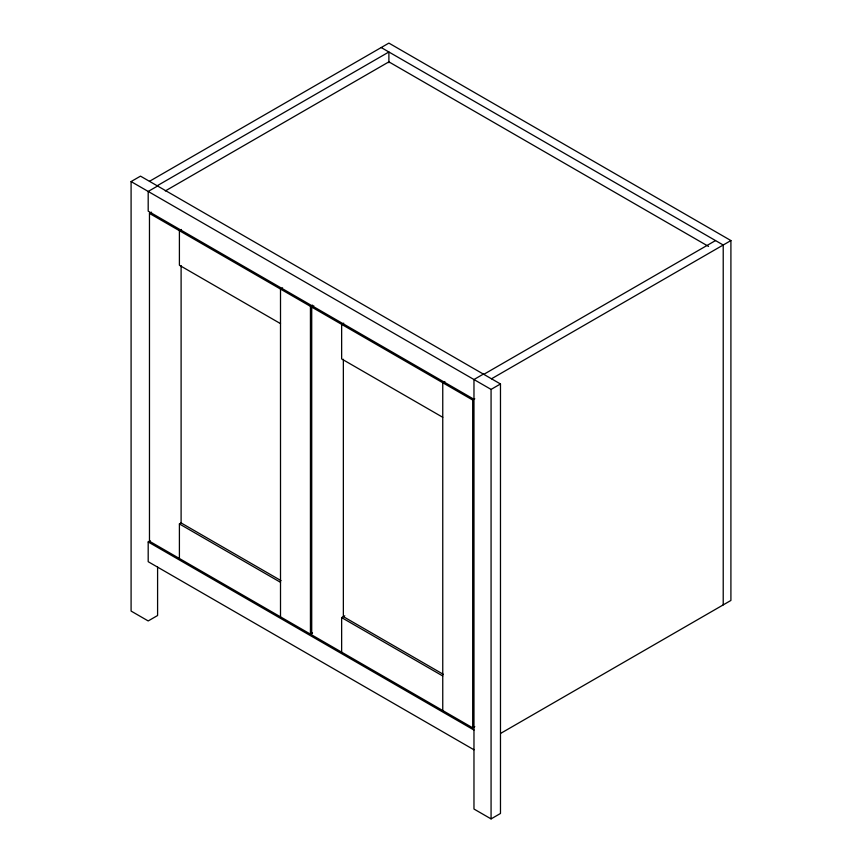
<?xml version="1.0" encoding="UTF-8"?>
<svg xmlns="http://www.w3.org/2000/svg" width="862" height="862" viewBox="0 0 862 862"><rect width="100%" height="100%" fill="white"/><g stroke="black" fill="none" stroke-linecap="round" stroke-linejoin="round"><path stroke-width="1.29" d="M157.595 567.045L157.595 615.511L148.189 620.942L131.089 611.072L131.089 181.57L140.495 176.139L500.477 383.978L500.477 813.469L491.071 818.9L473.971 809.03L473.971 379.528L483.377 374.097M149.471 181.322L388.891 43.1L730.911 240.563L730.911 600.448L500.811 733.303M157.164 185.772L388.891 51.989L388.891 62.732M157.595 186.02L148.189 191.45L148.189 211.19L473.971 399.278M165.321 190.933L388.891 61.859L708.542 246.413M312.529 632.934L310.439 634.141L149.471 541.217L149.471 213.41L151.561 212.203M181.483 229.486L179.404 230.693L179.404 265.248L280.506 323.627M282.596 287.865L280.506 289.072L280.506 616.869M149.471 213.41L310.439 306.344L312.529 305.137M474.779 726.612L472.688 727.819L311.721 634.885L311.721 307.087L313.811 305.881M343.733 323.164L341.643 324.371L341.643 358.926L442.756 417.294M473.971 749.789L148.189 561.701L148.189 541.95L150.279 540.743M179.404 558.49L179.404 523.934L181.483 522.728M444.846 381.532L442.756 382.739L442.756 710.536M483.797 374.345L715.525 240.563M491.491 378.795L730.911 240.563M311.721 307.087L472.688 400.022L474.779 398.815M131.089 181.57L491.071 389.408L500.477 383.978M341.643 652.168L341.643 617.601L344.778 615.791M381.198 47.539L723.218 245.013L723.218 604.898M281.055 580.654L181.106 522.943L181.106 265.604M443.305 674.321L343.356 616.621L343.356 359.271M179.404 523.934L280.506 582.313M341.643 617.601L442.756 675.98M148.189 541.95L473.971 730.039M491.071 389.408L491.071 818.9M472.688 400.022L472.688 727.819M310.439 306.344L310.439 634.141"/></g></svg>
